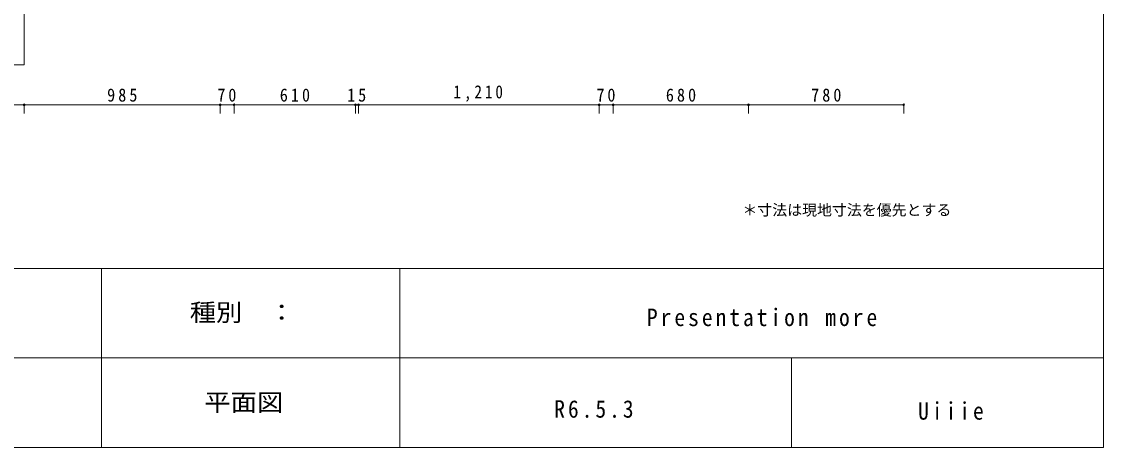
# Model space of a CAD drawing. Units: millimetres at full size, sheet at 1:30. Extents: x -6519 to 3331, y -10518 to -4118.
# Drawn here: x -2104 to 3331, y -10518 to -8376 of the extents above; entities that cross this region are included whole.
import ezdxf
from ezdxf.enums import TextEntityAlignment as Align

# ---------------------------------------------------------------- set-up
doc = ezdxf.new("R2010")
doc.units = ezdxf.units.MM
doc.header["$LTSCALE"] = 30
doc.header["$PDMODE"] = 32
doc.header["$PDSIZE"] = 9
doc.layers.add('0-0', color=7, linetype='Continuous', lineweight=18)
doc.styles.add('ＭＳ ゴシック', font='')
doc.styles.add('ＭＳ 明朝', font='')
doc.styles.get('ＭＳ ゴシック').set_extended_font_data('MS Gothic')
doc.styles.get('ＭＳ 明朝').set_extended_font_data('MS Mincho')

msp = doc.modelspace()

# ---------------------------------------------------------------- linework, layer by layer
at = {"layer": '0-0', "lineweight": 9}
for p, q in [((-2092.25, -8123.18), (-2092.25, -8593.18)), ((-2092.25, -8593.18), (-3637.25, -8593.18))]:
    msp.add_line(p, q, dxfattribs=at)
at = {"layer": '0-0', "color": 5, "lineweight": 9}
for p, q in [((-4557.25, -8794.67), (-2092.25, -8794.67)), ((-2092.25, -8794.67), (-2092.25, -8839.43)), ((-2092.25, -8794.67), (-1107.25, -8794.67)), ((-1107.25, -8794.67), (-1107.25, -8839.43)), ((-1107.25, -8794.67), (-1037.25, -8794.67)), ((-1037.25, -8794.67), (-1037.25, -8839.43)), ((-1037.25, -8794.67), (-427.25, -8794.67)), ((-427.25, -8794.67), (-427.25, -8839.43)), ((-427.25, -8794.67), (-412.25, -8794.67)), ((-412.25, -8794.67), (-412.25, -8839.43)), ((-412.25, -8794.67), (797.75, -8794.67)), ((797.75, -8794.67), (797.75, -8839.43)), ((797.75, -8794.67), (867.75, -8794.67)), ((867.75, -8794.67), (867.75, -8839.43)), ((867.75, -8794.67), (1547.75, -8794.67)), ((1547.75, -8794.67), (1547.75, -8839.43)), ((1547.75, -8794.67), (2327.75, -8794.67)), ((2327.75, -8794.67), (2327.75, -8839.43))]:
    msp.add_line(p, q, dxfattribs=at)
at = {"layer": '0-0', "color": 4, "lineweight": 13}
for p, q in [((3331.07, -9618.08), (-6518.93, -9618.08)), ((-1703.77, -9618.08), (-1703.77, -10518.08)), ((-203.77, -9618.08), (-203.77, -10518.08)), ((3331.07, -10068.08), (-3203.77, -10068.08)), ((1763.73, -10068.08), (1763.73, -10518.08))]:
    msp.add_line(p, q, dxfattribs=at)
msp.add_lwpolyline([(3331.07, -4118.08), (3331.07, -10518.08), (-6518.93, -10518.08)], dxfattribs=at)
at = {"layer": '0-0', "color": 4}
for p in [(-2092.25, -8794.67), (-1107.25, -8794.67), (-1037.25, -8794.67), (-427.25, -8794.67), (-412.25, -8794.67), (797.75, -8794.67), (867.75, -8794.67), (1547.75, -8794.67), (2327.75, -8794.67)]:
    msp.add_point(p, dxfattribs=at)

# ---------------------------------------------------------------- texts
at = {"layer": '0-0', "color": 4, "style": 'ＭＳ 明朝'}
msp.add_text('＊寸法は現地寸法を優先とする', height=54.99, dxfattribs=at).set_placement((1517.29, -9367.88), align=Align.BOTTOM_LEFT)
at = {"layer": '0-0', "style": 'ＭＳ 明朝', "width": 1.1}
for s, p in [('種別\u3000：\u3000', (-1259.94, -9909.42)), ('平面図', (-1186.27, -10361.95))]:
    msp.add_text(s, height=87.98, dxfattribs=at).set_placement(p, align=Align.BOTTOM_LEFT)
at = {"layer": '0-0', "attachment_point": 7}
for s, insert, char_height, style in [('\\T1.38;\\W0.9;985', (-1674.75, -8779.67), 65.98, 'ＭＳ ゴシック'), ('\\T1.36;\\W0.9;70', (-1121, -8779.67), 65.98, 'ＭＳ ゴシック'), ('\\T1.38;\\W0.9;610', (-807.25, -8779.67), 65.98, 'ＭＳ ゴシック'), ('\\T1.36;\\W0.9;15', (-468.5, -8779.67), 65.98, 'ＭＳ ゴシック'), ('\\T1.38;\\W0.85;1,210', (65.25, -8779.67), 65.98, 'ＭＳ ゴシック'), ('\\T1.36;\\W0.9;70', (784, -8779.67), 65.98, 'ＭＳ ゴシック'), ('\\T1.38;\\W0.9;680', (1132.75, -8779.67), 65.98, 'ＭＳ ゴシック'), ('\\T1.38;\\W0.9;780', (1862.75, -8779.67), 65.98, 'ＭＳ ゴシック'), ('\\T1.28;\\W0.9;Presentation\\~more', (1037.61, -9909.39), 87.98, 'ＭＳ 明朝'), ('\\T1.28;\\W0.9;R6.5.3', (571.9, -10370.14), 87.98, 'ＭＳ 明朝'), ('\\T1.28;\\W0.9;Uiiie', (2400.04, -10380.05), 87.98, 'ＭＳ 明朝')]:
    msp.add_mtext(s, dxfattribs=dict(at, insert=insert, char_height=char_height, style=style))

doc.saveas('drawing.dxf')
